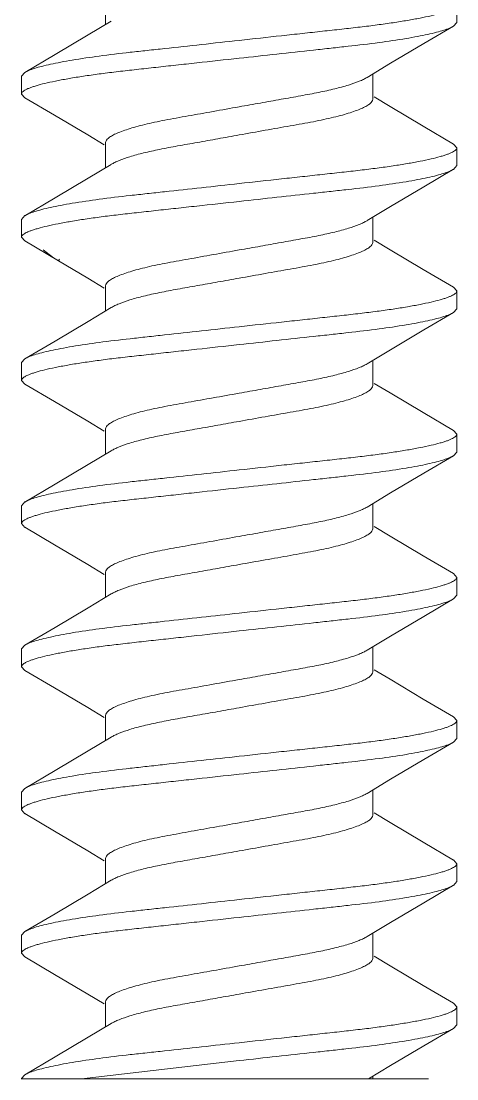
# Model space of a CAD drawing. Header units: inches. Extents: x 8 to 28, y 8.2 to 13.5.
# Drawn here: x 9.0572 to 9.2474, y 11.6636 to 12.1252 of the extents above; entities that cross this region are included whole.
import ezdxf

# ---------------------------------------------------------------- set-up
doc = ezdxf.new("R2010")
doc.units = ezdxf.units.IN
doc.header["$MEASUREMENT"] = 0
doc.layers.get('0').update_dxf_attribs({"true_color": 0xc2ced6})
doc.layers.add('SHADE-BRACKET', color=7, linetype='Continuous', lineweight=30)
doc.layers.add('SHADE-BRACKET_SCREW', color=7, linetype='Continuous', lineweight=5)

# ---------------------------------------------------------------- blocks, each defined once
blk = doc.blocks.new('SCREW2-085603')
at = {"layer": 'SHADE-BRACKET_SCREW'}
for p, q in [((9.09407, 12.13472), (9.09407, 12.12374)), ((9.24736, 12.12467), (9.24736, 12.13247)), ((9.09657, 12.12523), (9.08652, 12.11921)), ((9.24736, 12.12467), (9.24593, 12.12303)), ((9.08652, 12.11921), (9.07201, 12.11061)), ((9.23295, 12.11544), (9.24593, 12.12307)), ((9.21844, 12.10684), (9.23295, 12.11544)), ((9.07201, 12.11061), (9.05878, 12.10283)), ((9.20815, 12.10066), (9.21844, 12.10684)), ((9.05736, 12.10122), (9.05878, 12.10286)), ((9.05736, 12.10122), (9.05736, 12.09342)), ((9.21064, 12.10216), (9.21064, 12.09117)), ((9.05736, 12.09342), (9.05878, 12.09178)), ((9.05878, 12.09182), (9.07176, 12.08419)), ((9.21819, 12.08796), (9.21122, 12.09214)), ((9.23271, 12.07936), (9.21819, 12.08796)), ((9.07176, 12.08419), (9.08627, 12.07559)), ((9.24593, 12.07158), (9.23271, 12.07936)), ((9.08627, 12.07559), (9.09349, 12.07125)), ((9.09407, 12.07222), (9.09407, 12.06124)), ((9.24736, 12.06997), (9.24593, 12.07161)), ((9.24736, 12.06217), (9.24736, 12.06997)), ((9.09657, 12.06273), (9.08652, 12.05671)), ((9.23295, 12.05294), (9.24593, 12.06057)), ((9.24736, 12.06217), (9.24593, 12.06053)), ((9.08652, 12.05671), (9.07201, 12.04811)), ((9.21844, 12.04434), (9.23295, 12.05294)), ((9.07201, 12.04811), (9.05878, 12.04033)), ((9.05736, 12.03872), (9.05878, 12.04036)), ((9.20815, 12.03816), (9.21844, 12.04434)), ((9.05736, 12.03872), (9.05736, 12.03092)), ((9.21064, 12.03966), (9.21064, 12.02867)), ((9.05736, 12.03092), (9.05878, 12.02928)), ((9.05878, 12.02932), (9.07355, 12.02063)), ((9.21819, 12.02546), (9.21122, 12.02964)), ((9.06688, 12.02542), (9.07132, 12.02195)), ((9.23271, 12.01686), (9.21819, 12.02546)), ((9.07355, 12.02063), (9.07391, 12.02136)), ((9.07355, 12.02062), (9.08627, 12.01309)), ((9.08627, 12.01309), (9.09349, 12.00875)), ((9.24593, 12.00908), (9.23271, 12.01686)), ((9.09407, 12.00972), (9.09407, 11.99874)), ((9.24736, 12.00747), (9.24593, 12.00911)), ((9.24736, 11.99967), (9.24736, 12.00747)), ((9.09657, 12.00023), (9.08652, 11.99421)), ((9.24736, 11.99967), (9.24593, 11.99803)), ((9.08652, 11.99421), (9.07201, 11.98561)), ((9.23295, 11.99044), (9.24593, 11.99807)), ((9.21844, 11.98184), (9.23295, 11.99044)), ((9.07201, 11.98561), (9.05878, 11.97783)), ((9.20815, 11.97566), (9.21844, 11.98184)), ((9.05736, 11.97622), (9.05878, 11.97786)), ((9.05736, 11.97622), (9.05736, 11.96842)), ((9.21064, 11.97716), (9.21064, 11.96617)), ((9.05736, 11.96842), (9.05878, 11.96678)), ((9.05878, 11.96682), (9.07176, 11.95919)), ((9.21819, 11.96296), (9.21122, 11.96714)), ((9.23271, 11.95436), (9.21819, 11.96296)), ((9.07176, 11.95919), (9.08627, 11.95059)), ((9.24593, 11.94658), (9.23271, 11.95436)), ((9.08627, 11.95059), (9.09349, 11.94625)), ((9.09407, 11.94722), (9.09407, 11.93624)), ((9.24736, 11.94497), (9.24593, 11.94661)), ((9.24736, 11.93717), (9.24736, 11.94497)), ((9.09657, 11.93773), (9.08652, 11.93171)), ((9.23295, 11.92794), (9.24593, 11.93557)), ((9.24736, 11.93717), (9.24593, 11.93553)), ((9.08652, 11.93171), (9.07201, 11.92311)), ((9.21844, 11.91934), (9.23295, 11.92794)), ((9.07201, 11.92311), (9.05878, 11.91533)), ((9.20815, 11.91316), (9.21844, 11.91934)), ((9.05736, 11.91372), (9.05878, 11.91536)), ((9.05736, 11.91372), (9.05736, 11.90592)), ((9.21064, 11.91466), (9.21064, 11.90367)), ((9.05736, 11.90592), (9.05878, 11.90428)), ((9.05878, 11.90432), (9.07176, 11.89669)), ((9.21819, 11.90046), (9.21122, 11.90464)), ((9.23271, 11.89186), (9.21819, 11.90046)), ((9.07176, 11.89669), (9.08627, 11.88809)), ((9.08627, 11.88809), (9.09349, 11.88375)), ((9.24593, 11.88408), (9.23271, 11.89186)), ((9.09407, 11.88472), (9.09407, 11.87374)), ((9.24736, 11.88247), (9.24593, 11.88411)), ((9.24736, 11.87467), (9.24736, 11.88247)), ((9.09657, 11.87523), (9.08652, 11.86921)), ((9.24736, 11.87467), (9.24593, 11.87303)), ((9.23295, 11.86544), (9.24593, 11.87307)), ((9.08652, 11.86921), (9.07201, 11.86061)), ((9.21844, 11.85684), (9.23295, 11.86544)), ((9.07201, 11.86061), (9.05878, 11.85283)), ((9.20815, 11.85066), (9.21844, 11.85684)), ((9.05736, 11.85122), (9.05878, 11.85286)), ((9.05736, 11.85122), (9.05736, 11.84342)), ((9.21064, 11.85216), (9.21064, 11.84117)), ((9.05736, 11.84342), (9.05878, 11.84178)), ((9.05878, 11.84182), (9.07176, 11.83419)), ((9.21819, 11.83796), (9.21122, 11.84214)), ((9.23271, 11.82936), (9.21819, 11.83796)), ((9.07176, 11.83419), (9.08627, 11.82559)), ((9.24593, 11.82158), (9.23271, 11.82936)), ((9.08627, 11.82559), (9.09349, 11.82125)), ((9.09407, 11.82222), (9.09407, 11.81124)), ((9.24736, 11.81997), (9.24593, 11.82161)), ((9.24736, 11.81217), (9.24736, 11.81997)), ((9.09657, 11.81273), (9.08652, 11.80671)), ((9.23295, 11.80294), (9.24593, 11.81057)), ((9.24736, 11.81217), (9.24593, 11.81053)), ((9.08652, 11.80671), (9.07201, 11.79811)), ((9.21844, 11.79434), (9.23295, 11.80294)), ((9.07201, 11.79811), (9.05878, 11.79033)), ((9.20815, 11.78816), (9.21844, 11.79434)), ((9.05736, 11.78872), (9.05878, 11.79036)), ((9.05736, 11.78872), (9.05736, 11.78092)), ((9.21064, 11.78966), (9.21064, 11.77867)), ((9.05736, 11.78092), (9.05878, 11.77928)), ((9.05878, 11.77932), (9.07176, 11.77169)), ((9.21819, 11.77546), (9.21122, 11.77964)), ((9.23271, 11.76686), (9.21819, 11.77546)), ((9.07176, 11.77169), (9.08627, 11.76309)), ((9.24593, 11.75908), (9.23271, 11.76686)), ((9.08627, 11.76309), (9.09349, 11.75875)), ((9.09407, 11.75972), (9.09407, 11.74874)), ((9.24736, 11.75747), (9.24593, 11.75911)), ((9.24736, 11.74967), (9.24736, 11.75747)), ((9.09657, 11.75023), (9.08652, 11.74421)), ((9.24736, 11.74967), (9.24593, 11.74803)), ((9.23295, 11.74044), (9.24593, 11.74807)), ((9.08652, 11.74421), (9.07201, 11.73561)), ((9.21844, 11.73184), (9.23295, 11.74044)), ((9.07201, 11.73561), (9.05878, 11.72783)), ((9.20815, 11.72566), (9.21844, 11.73184)), ((9.05736, 11.72622), (9.05878, 11.72786)), ((9.05736, 11.72622), (9.05736, 11.71842)), ((9.21064, 11.72716), (9.21064, 11.71617)), ((9.05736, 11.71842), (9.05878, 11.71678)), ((9.21819, 11.71296), (9.21122, 11.71714)), ((9.05878, 11.71682), (9.07176, 11.70919)), ((9.23271, 11.70436), (9.21819, 11.71296)), ((9.07176, 11.70919), (9.08627, 11.70059)), ((9.24593, 11.69658), (9.23271, 11.70436)), ((9.08627, 11.70059), (9.09349, 11.69625)), ((9.09407, 11.69722), (9.09407, 11.68624)), ((9.24736, 11.69497), (9.24593, 11.69661)), ((9.24736, 11.68717), (9.24736, 11.69497)), ((9.09657, 11.68773), (9.08652, 11.68171)), ((9.23295, 11.67794), (9.24593, 11.68557)), ((9.24736, 11.68717), (9.24593, 11.68553)), ((9.08652, 11.68171), (9.07201, 11.67311)), ((9.21844, 11.66934), (9.23295, 11.67794)), ((9.07201, 11.67311), (9.05878, 11.66533)), ((9.15236, 11.67155), (9.08361, 11.66359)), ((9.20883, 11.66357), (9.21844, 11.66934)), ((9.23494, 11.66357), (9.05722, 11.66357)), ((9.05736, 11.66372), (9.05878, 11.66536)), ((9.21064, 11.66466), (9.21064, 11.66357))]:
    blk.add_line(p, q, dxfattribs=at)
for points, knots in [([(9.15236, 12.11685), (9.15853, 12.11753), (9.16772, 12.11854), (9.17984, 12.11986), (9.18859, 12.12081), (9.19699, 12.12173), (9.20497, 12.12263), (9.21244, 12.12355), (9.21933, 12.12451), (9.22557, 12.12551), (9.23111, 12.12651), (9.23589, 12.12752), (9.23937, 12.12839), (9.24174, 12.1291), (9.2432, 12.12959), (9.24445, 12.13008), (9.24548, 12.13057), (9.24628, 12.13104), (9.24687, 12.13151), (9.24725, 12.13197), (9.24736, 12.13232), (9.24736, 12.13247)], [0, 0, 0, 0, 0.191926, 0.285647, 0.376594, 0.463938, 0.546872, 0.624622, 0.69646, 0.761742, 0.819858, 0.870312, 0.912669, 0.930712, 0.946635, 0.960426, 0.972091, 0.981675, 0.989299, 0.995219, 1, 1, 1, 1]), ([(9.24593, 12.12304), (9.24536, 12.1227), (9.24395, 12.12205), (9.24146, 12.12119), (9.23829, 12.1203), (9.23447, 12.11941), (9.23003, 12.11851), (9.22297, 12.11726), (9.21287, 12.11576), (9.20197, 12.11449), (9.19243, 12.11344), (9.18208, 12.1123), (9.16869, 12.11084), (9.15786, 12.10965), (9.15236, 12.10905)], [0, 0, 0, 0, 0.020948, 0.048787, 0.083488, 0.124911, 0.172786, 0.226791, 0.351632, 0.495834, 0.573894, 0.655173, 0.824996, 1, 1, 1, 1]), ([(9.05878, 12.10286), (9.05935, 12.1032), (9.06076, 12.10384), (9.06325, 12.10471), (9.06642, 12.10559), (9.07024, 12.10649), (9.07468, 12.10738), (9.08174, 12.10864), (9.09184, 12.11013), (9.10274, 12.11141), (9.11228, 12.11245), (9.12263, 12.11359), (9.13602, 12.11505), (9.14686, 12.11624), (9.15236, 12.11685)], [0, 0, 0, 0, 0.020948, 0.048787, 0.083489, 0.124912, 0.172787, 0.226792, 0.351633, 0.495836, 0.573896, 0.655174, 0.824996, 1, 1, 1, 1]), ([(9.15236, 12.10905), (9.14618, 12.10837), (9.13699, 12.10736), (9.12487, 12.10604), (9.11612, 12.10508), (9.10772, 12.10415), (9.09974, 12.10326), (9.09227, 12.10235), (9.08538, 12.10138), (9.07914, 12.10039), (9.0736, 12.09938), (9.06882, 12.09838), (9.06534, 12.09751), (9.06297, 12.0968), (9.06151, 12.0963), (9.06026, 12.09581), (9.05923, 12.09533), (9.05843, 12.09486), (9.05784, 12.09439), (9.05746, 12.09392), (9.05736, 12.09358), (9.05736, 12.09342)], [0, 0, 0, 0, 0.191926, 0.285649, 0.376598, 0.463942, 0.546875, 0.624623, 0.696462, 0.761746, 0.819863, 0.870316, 0.912672, 0.930715, 0.946638, 0.960429, 0.972093, 0.981677, 0.9893, 0.99522, 1, 1, 1, 1]), ([(9.15236, 12.08785), (9.15544, 12.0884), (9.16154, 12.08949), (9.17049, 12.09109), (9.179, 12.09261), (9.18684, 12.09403), (9.1938, 12.09557), (9.19969, 12.09717), (9.20386, 12.09859), (9.20654, 12.09976), (9.20765, 12.10035), (9.20815, 12.10064)], [0, 0, 0, 0, 0.163751, 0.323578, 0.475301, 0.615268, 0.740207, 0.847348, 0.934421, 0.969943, 1, 1, 1, 1]), ([(9.21064, 12.09117), (9.21064, 12.09045), (9.20987, 12.08956), (9.20886, 12.08879), (9.20777, 12.08809), (9.20607, 12.08723), (9.20362, 12.08622), (9.20068, 12.08522), (9.19729, 12.08421), (9.19346, 12.08322), (9.18923, 12.08225), (9.18464, 12.08133), (9.17974, 12.08043), (9.17273, 12.07918), (9.16357, 12.07756), (9.15614, 12.07623), (9.15236, 12.07555)], [0, 0, 0, 0, 0.035498, 0.048473, 0.063325, 0.098788, 0.141982, 0.192728, 0.250682, 0.315413, 0.386372, 0.462975, 0.54456, 0.630399, 0.811708, 1, 1, 1, 1]), ([(9.09407, 12.07222), (9.09407, 12.07295), (9.09484, 12.07383), (9.09585, 12.0746), (9.09694, 12.07531), (9.09864, 12.07617), (9.10109, 12.07717), (9.10403, 12.07818), (9.10743, 12.07918), (9.11125, 12.08018), (9.11548, 12.08114), (9.12007, 12.08206), (9.12497, 12.08296), (9.13198, 12.08421), (9.14114, 12.08584), (9.14857, 12.08717), (9.15236, 12.08785)], [0, 0, 0, 0, 0.0355, 0.048476, 0.063327, 0.09879, 0.141984, 0.19273, 0.250683, 0.315414, 0.386374, 0.462977, 0.544561, 0.6304, 0.811708, 1, 1, 1, 1]), ([(9.09656, 12.06274), (9.09706, 12.06304), (9.09817, 12.06362), (9.10085, 12.0648), (9.10501, 12.06623), (9.11091, 12.06782), (9.11787, 12.06935), (9.12571, 12.07081), (9.13422, 12.07231), (9.14318, 12.0739), (9.14927, 12.07499), (9.15236, 12.07555)], [0, 0, 0, 0, 0.030085, 0.065638, 0.152728, 0.259843, 0.384768, 0.524736, 0.676447, 0.836264, 1, 1, 1, 1]), ([(9.15236, 12.05435), (9.15853, 12.05503), (9.16772, 12.05604), (9.17984, 12.05736), (9.18859, 12.05831), (9.19699, 12.05923), (9.20497, 12.06013), (9.21244, 12.06105), (9.21933, 12.06201), (9.22557, 12.06301), (9.23111, 12.06401), (9.23589, 12.06502), (9.23937, 12.06589), (9.24174, 12.0666), (9.2432, 12.06709), (9.24445, 12.06758), (9.24548, 12.06807), (9.24628, 12.06854), (9.24687, 12.06901), (9.24725, 12.06947), (9.24736, 12.06982), (9.24736, 12.06997)], [0, 0, 0, 0, 0.191926, 0.285647, 0.376594, 0.463938, 0.546872, 0.624622, 0.69646, 0.761742, 0.819858, 0.870312, 0.912669, 0.930712, 0.946635, 0.960426, 0.972091, 0.981675, 0.989299, 0.995219, 1, 1, 1, 1]), ([(9.24593, 12.06054), (9.24536, 12.0602), (9.24395, 12.05955), (9.24146, 12.05869), (9.23829, 12.0578), (9.23447, 12.05691), (9.23003, 12.05601), (9.22297, 12.05476), (9.21287, 12.05326), (9.20197, 12.05199), (9.19243, 12.05094), (9.18208, 12.0498), (9.16869, 12.04834), (9.15786, 12.04715), (9.15236, 12.04655)], [0, 0, 0, 0, 0.020948, 0.048787, 0.083488, 0.124911, 0.172786, 0.226791, 0.351632, 0.495834, 0.573894, 0.655173, 0.824996, 1, 1, 1, 1]), ([(9.05878, 12.04036), (9.05935, 12.0407), (9.06076, 12.04134), (9.06325, 12.04221), (9.06642, 12.04309), (9.07024, 12.04399), (9.07468, 12.04488), (9.08174, 12.04614), (9.09184, 12.04763), (9.10274, 12.04891), (9.11228, 12.04995), (9.12263, 12.05109), (9.13602, 12.05255), (9.14686, 12.05374), (9.15236, 12.05435)], [0, 0, 0, 0, 0.020948, 0.048787, 0.083489, 0.124912, 0.172787, 0.226792, 0.351633, 0.495836, 0.573896, 0.655174, 0.824996, 1, 1, 1, 1]), ([(9.15236, 12.04655), (9.14618, 12.04587), (9.13699, 12.04486), (9.12487, 12.04354), (9.11612, 12.04258), (9.10772, 12.04165), (9.09974, 12.04076), (9.09227, 12.03985), (9.08538, 12.03888), (9.07914, 12.03789), (9.0736, 12.03688), (9.06882, 12.03588), (9.06534, 12.03501), (9.06297, 12.0343), (9.06151, 12.0338), (9.06026, 12.03331), (9.05923, 12.03283), (9.05843, 12.03236), (9.05784, 12.03189), (9.05746, 12.03142), (9.05736, 12.03108), (9.05736, 12.03092)], [0, 0, 0, 0, 0.191926, 0.285649, 0.376598, 0.463942, 0.546875, 0.624623, 0.696462, 0.761746, 0.819863, 0.870316, 0.912672, 0.930715, 0.946638, 0.960429, 0.972093, 0.981677, 0.9893, 0.99522, 1, 1, 1, 1]), ([(9.15236, 12.02535), (9.15544, 12.0259), (9.16154, 12.02699), (9.17049, 12.02859), (9.179, 12.03011), (9.18684, 12.03153), (9.1938, 12.03307), (9.19969, 12.03467), (9.20386, 12.03609), (9.20654, 12.03726), (9.20765, 12.03785), (9.20815, 12.03814)], [0, 0, 0, 0, 0.163751, 0.323578, 0.475301, 0.615268, 0.740207, 0.847348, 0.934421, 0.969943, 1, 1, 1, 1]), ([(9.21064, 12.02867), (9.21064, 12.02795), (9.20987, 12.02706), (9.20886, 12.02629), (9.20777, 12.02559), (9.20607, 12.02473), (9.20362, 12.02372), (9.20068, 12.02272), (9.19729, 12.02171), (9.19346, 12.02072), (9.18923, 12.01975), (9.18464, 12.01883), (9.17974, 12.01793), (9.17273, 12.01668), (9.16357, 12.01506), (9.15614, 12.01373), (9.15236, 12.01305)], [0, 0, 0, 0, 0.035498, 0.048473, 0.063325, 0.098788, 0.141982, 0.192728, 0.250682, 0.315413, 0.386372, 0.462975, 0.54456, 0.630399, 0.811708, 1, 1, 1, 1]), ([(9.09407, 12.00972), (9.09407, 12.01045), (9.09484, 12.01133), (9.09585, 12.0121), (9.09694, 12.01281), (9.09864, 12.01367), (9.10109, 12.01467), (9.10403, 12.01568), (9.10743, 12.01668), (9.11125, 12.01768), (9.11548, 12.01864), (9.12007, 12.01956), (9.12497, 12.02046), (9.13198, 12.02171), (9.14114, 12.02334), (9.14857, 12.02467), (9.15236, 12.02535)], [0, 0, 0, 0, 0.0355, 0.048476, 0.063327, 0.09879, 0.141984, 0.19273, 0.250683, 0.315414, 0.386374, 0.462977, 0.544561, 0.6304, 0.811708, 1, 1, 1, 1]), ([(9.09656, 12.00024), (9.09706, 12.00054), (9.09817, 12.00112), (9.10085, 12.0023), (9.10501, 12.00373), (9.11091, 12.00532), (9.11787, 12.00685), (9.12571, 12.00831), (9.13422, 12.00981), (9.14318, 12.0114), (9.14927, 12.01249), (9.15236, 12.01305)], [0, 0, 0, 0, 0.030085, 0.065638, 0.152728, 0.259843, 0.384768, 0.524736, 0.676447, 0.836264, 1, 1, 1, 1]), ([(9.15236, 11.99185), (9.15853, 11.99253), (9.16772, 11.99354), (9.17984, 11.99486), (9.18859, 11.99581), (9.19699, 11.99673), (9.20497, 11.99763), (9.21244, 11.99855), (9.21933, 11.99951), (9.22557, 12.00051), (9.23111, 12.00151), (9.23589, 12.00252), (9.23937, 12.00339), (9.24174, 12.0041), (9.2432, 12.00459), (9.24445, 12.00508), (9.24548, 12.00557), (9.24628, 12.00604), (9.24687, 12.00651), (9.24725, 12.00697), (9.24736, 12.00732), (9.24736, 12.00747)], [0, 0, 0, 0, 0.191926, 0.285647, 0.376594, 0.463938, 0.546872, 0.624622, 0.69646, 0.761742, 0.819858, 0.870312, 0.912669, 0.930712, 0.946635, 0.960426, 0.972091, 0.981675, 0.989299, 0.995219, 1, 1, 1, 1]), ([(9.24593, 11.99804), (9.24536, 11.9977), (9.24395, 11.99705), (9.24146, 11.99619), (9.23829, 11.9953), (9.23447, 11.99441), (9.23003, 11.99351), (9.22297, 11.99226), (9.21287, 11.99076), (9.20197, 11.98949), (9.19243, 11.98844), (9.18208, 11.9873), (9.16869, 11.98584), (9.15786, 11.98465), (9.15236, 11.98405)], [0, 0, 0, 0, 0.020948, 0.048787, 0.083488, 0.124911, 0.172786, 0.226791, 0.351632, 0.495834, 0.573894, 0.655173, 0.824996, 1, 1, 1, 1]), ([(9.05878, 11.97786), (9.05935, 11.9782), (9.06076, 11.97884), (9.06325, 11.97971), (9.06642, 11.98059), (9.07024, 11.98149), (9.07468, 11.98238), (9.08174, 11.98364), (9.09184, 11.98513), (9.10274, 11.98641), (9.11228, 11.98745), (9.12263, 11.98859), (9.13602, 11.99005), (9.14686, 11.99124), (9.15236, 11.99185)], [0, 0, 0, 0, 0.020948, 0.048787, 0.083489, 0.124912, 0.172787, 0.226792, 0.351633, 0.495836, 0.573896, 0.655174, 0.824996, 1, 1, 1, 1]), ([(9.15236, 11.98405), (9.14618, 11.98337), (9.13699, 11.98236), (9.12487, 11.98104), (9.11612, 11.98008), (9.10772, 11.97915), (9.09974, 11.97826), (9.09227, 11.97735), (9.08538, 11.97638), (9.07914, 11.97539), (9.0736, 11.97438), (9.06882, 11.97338), (9.06534, 11.97251), (9.06297, 11.9718), (9.06151, 11.9713), (9.06026, 11.97081), (9.05923, 11.97033), (9.05843, 11.96986), (9.05784, 11.96939), (9.05746, 11.96892), (9.05736, 11.96858), (9.05736, 11.96842)], [0, 0, 0, 0, 0.191926, 0.285649, 0.376598, 0.463942, 0.546875, 0.624623, 0.696462, 0.761746, 0.819863, 0.870316, 0.912672, 0.930715, 0.946638, 0.960429, 0.972093, 0.981677, 0.9893, 0.99522, 1, 1, 1, 1]), ([(9.15236, 11.96285), (9.15544, 11.9634), (9.16154, 11.96449), (9.17049, 11.96609), (9.179, 11.96761), (9.18684, 11.96903), (9.1938, 11.97057), (9.19969, 11.97217), (9.20386, 11.97359), (9.20654, 11.97476), (9.20765, 11.97535), (9.20815, 11.97564)], [0, 0, 0, 0, 0.163751, 0.323578, 0.475301, 0.615268, 0.740207, 0.847348, 0.934421, 0.969943, 1, 1, 1, 1]), ([(9.09407, 11.94722), (9.09407, 11.94795), (9.09484, 11.94883), (9.09585, 11.9496), (9.09694, 11.95031), (9.09864, 11.95117), (9.10109, 11.95217), (9.10403, 11.95318), (9.10743, 11.95418), (9.11125, 11.95518), (9.11548, 11.95614), (9.12007, 11.95706), (9.12497, 11.95796), (9.13198, 11.95921), (9.14114, 11.96084), (9.14857, 11.96217), (9.15236, 11.96285)], [0, 0, 0, 0, 0.0355, 0.048476, 0.063327, 0.09879, 0.141984, 0.19273, 0.250683, 0.315414, 0.386374, 0.462977, 0.544561, 0.6304, 0.811708, 1, 1, 1, 1]), ([(9.21064, 11.96617), (9.21064, 11.96545), (9.20987, 11.96456), (9.20886, 11.96379), (9.20777, 11.96309), (9.20607, 11.96223), (9.20362, 11.96122), (9.20068, 11.96022), (9.19729, 11.95921), (9.19346, 11.95822), (9.18923, 11.95725), (9.18464, 11.95633), (9.17974, 11.95543), (9.17273, 11.95418), (9.16357, 11.95256), (9.15614, 11.95123), (9.15236, 11.95055)], [0, 0, 0, 0, 0.035498, 0.048473, 0.063325, 0.098788, 0.141982, 0.192728, 0.250682, 0.315413, 0.386372, 0.462975, 0.54456, 0.630399, 0.811708, 1, 1, 1, 1]), ([(9.09656, 11.93774), (9.09706, 11.93804), (9.09817, 11.93862), (9.10085, 11.9398), (9.10501, 11.94123), (9.11091, 11.94282), (9.11787, 11.94435), (9.12571, 11.94581), (9.13422, 11.94731), (9.14318, 11.9489), (9.14927, 11.94999), (9.15236, 11.95055)], [0, 0, 0, 0, 0.030085, 0.065638, 0.152728, 0.259843, 0.384768, 0.524736, 0.676447, 0.836264, 1, 1, 1, 1]), ([(9.15236, 11.92935), (9.15853, 11.93003), (9.16772, 11.93104), (9.17984, 11.93236), (9.18859, 11.93331), (9.19699, 11.93423), (9.20497, 11.93513), (9.21244, 11.93605), (9.21933, 11.93701), (9.22557, 11.93801), (9.23111, 11.93901), (9.23589, 11.94002), (9.23937, 11.94089), (9.24174, 11.9416), (9.2432, 11.94209), (9.24445, 11.94258), (9.24548, 11.94307), (9.24628, 11.94354), (9.24687, 11.94401), (9.24725, 11.94447), (9.24736, 11.94482), (9.24736, 11.94497)], [0, 0, 0, 0, 0.191926, 0.285647, 0.376594, 0.463938, 0.546872, 0.624622, 0.69646, 0.761742, 0.819858, 0.870312, 0.912669, 0.930712, 0.946635, 0.960426, 0.972091, 0.981675, 0.989299, 0.995219, 1, 1, 1, 1]), ([(9.24593, 11.93554), (9.24536, 11.9352), (9.24395, 11.93455), (9.24146, 11.93369), (9.23829, 11.9328), (9.23447, 11.93191), (9.23003, 11.93101), (9.22297, 11.92976), (9.21287, 11.92826), (9.20197, 11.92699), (9.19243, 11.92594), (9.18208, 11.9248), (9.16869, 11.92334), (9.15786, 11.92215), (9.15236, 11.92155)], [0, 0, 0, 0, 0.020948, 0.048787, 0.083488, 0.124911, 0.172786, 0.226791, 0.351632, 0.495834, 0.573894, 0.655173, 0.824996, 1, 1, 1, 1]), ([(9.05878, 11.91536), (9.05935, 11.9157), (9.06076, 11.91634), (9.06325, 11.91721), (9.06642, 11.91809), (9.07024, 11.91899), (9.07468, 11.91988), (9.08174, 11.92114), (9.09184, 11.92263), (9.10274, 11.92391), (9.11228, 11.92495), (9.12263, 11.92609), (9.13602, 11.92755), (9.14686, 11.92874), (9.15236, 11.92935)], [0, 0, 0, 0, 0.020948, 0.048787, 0.083489, 0.124912, 0.172787, 0.226792, 0.351633, 0.495836, 0.573896, 0.655174, 0.824996, 1, 1, 1, 1]), ([(9.15236, 11.92155), (9.14618, 11.92087), (9.13699, 11.91986), (9.12487, 11.91854), (9.11612, 11.91758), (9.10772, 11.91665), (9.09974, 11.91576), (9.09227, 11.91485), (9.08538, 11.91388), (9.07914, 11.91289), (9.0736, 11.91188), (9.06882, 11.91088), (9.06534, 11.91001), (9.06297, 11.9093), (9.06151, 11.9088), (9.06026, 11.90831), (9.05923, 11.90783), (9.05843, 11.90736), (9.05784, 11.90689), (9.05746, 11.90642), (9.05736, 11.90608), (9.05736, 11.90592)], [0, 0, 0, 0, 0.191926, 0.285649, 0.376598, 0.463942, 0.546875, 0.624623, 0.696462, 0.761746, 0.819863, 0.870316, 0.912672, 0.930715, 0.946638, 0.960429, 0.972093, 0.981677, 0.9893, 0.99522, 1, 1, 1, 1]), ([(9.15236, 11.90035), (9.15544, 11.9009), (9.16154, 11.90199), (9.17049, 11.90359), (9.179, 11.90511), (9.18684, 11.90653), (9.1938, 11.90807), (9.19969, 11.90967), (9.20386, 11.91109), (9.20654, 11.91226), (9.20765, 11.91285), (9.20815, 11.91314)], [0, 0, 0, 0, 0.163751, 0.323578, 0.475301, 0.615268, 0.740207, 0.847348, 0.934421, 0.969943, 1, 1, 1, 1]), ([(9.21064, 11.90367), (9.21064, 11.90295), (9.20987, 11.90206), (9.20886, 11.90129), (9.20777, 11.90059), (9.20607, 11.89973), (9.20362, 11.89872), (9.20068, 11.89772), (9.19729, 11.89671), (9.19346, 11.89572), (9.18923, 11.89475), (9.18464, 11.89383), (9.17974, 11.89293), (9.17273, 11.89168), (9.16357, 11.89006), (9.15614, 11.88873), (9.15236, 11.88805)], [0, 0, 0, 0, 0.035498, 0.048473, 0.063325, 0.098788, 0.141982, 0.192728, 0.250682, 0.315413, 0.386372, 0.462975, 0.54456, 0.630399, 0.811708, 1, 1, 1, 1]), ([(9.09407, 11.88472), (9.09407, 11.88545), (9.09484, 11.88633), (9.09585, 11.8871), (9.09694, 11.88781), (9.09864, 11.88867), (9.10109, 11.88967), (9.10403, 11.89068), (9.10743, 11.89168), (9.11125, 11.89268), (9.11548, 11.89364), (9.12007, 11.89456), (9.12497, 11.89546), (9.13198, 11.89671), (9.14114, 11.89834), (9.14857, 11.89967), (9.15236, 11.90035)], [0, 0, 0, 0, 0.0355, 0.048476, 0.063327, 0.09879, 0.141984, 0.19273, 0.250683, 0.315414, 0.386374, 0.462977, 0.544561, 0.6304, 0.811708, 1, 1, 1, 1]), ([(9.09656, 11.87524), (9.09706, 11.87554), (9.09817, 11.87612), (9.10085, 11.8773), (9.10501, 11.87873), (9.11091, 11.88032), (9.11787, 11.88185), (9.12571, 11.88331), (9.13422, 11.88481), (9.14318, 11.8864), (9.14927, 11.88749), (9.15236, 11.88805)], [0, 0, 0, 0, 0.030085, 0.065638, 0.152728, 0.259843, 0.384768, 0.524736, 0.676447, 0.836264, 1, 1, 1, 1]), ([(9.15236, 11.86685), (9.15853, 11.86753), (9.16772, 11.86854), (9.17984, 11.86986), (9.18859, 11.87081), (9.19699, 11.87173), (9.20497, 11.87263), (9.21244, 11.87355), (9.21933, 11.87451), (9.22557, 11.87551), (9.23111, 11.87651), (9.23589, 11.87752), (9.23937, 11.87839), (9.24174, 11.8791), (9.2432, 11.87959), (9.24445, 11.88008), (9.24548, 11.88057), (9.24628, 11.88104), (9.24687, 11.88151), (9.24725, 11.88197), (9.24736, 11.88232), (9.24736, 11.88247)], [0, 0, 0, 0, 0.191926, 0.285647, 0.376594, 0.463938, 0.546872, 0.624622, 0.69646, 0.761742, 0.819858, 0.870312, 0.912669, 0.930712, 0.946635, 0.960426, 0.972091, 0.981675, 0.989299, 0.995219, 1, 1, 1, 1]), ([(9.24593, 11.87304), (9.24536, 11.8727), (9.24395, 11.87205), (9.24146, 11.87119), (9.23829, 11.8703), (9.23447, 11.86941), (9.23003, 11.86851), (9.22297, 11.86726), (9.21287, 11.86576), (9.20197, 11.86449), (9.19243, 11.86344), (9.18208, 11.8623), (9.16869, 11.86084), (9.15786, 11.85965), (9.15236, 11.85905)], [0, 0, 0, 0, 0.020948, 0.048787, 0.083488, 0.124911, 0.172786, 0.226791, 0.351632, 0.495834, 0.573894, 0.655173, 0.824996, 1, 1, 1, 1]), ([(9.05878, 11.85286), (9.05935, 11.8532), (9.06076, 11.85384), (9.06325, 11.85471), (9.06642, 11.85559), (9.07024, 11.85649), (9.07468, 11.85738), (9.08174, 11.85864), (9.09184, 11.86013), (9.10274, 11.86141), (9.11228, 11.86245), (9.12263, 11.86359), (9.13602, 11.86505), (9.14686, 11.86624), (9.15236, 11.86685)], [0, 0, 0, 0, 0.020948, 0.048787, 0.083489, 0.124912, 0.172787, 0.226792, 0.351633, 0.495836, 0.573896, 0.655174, 0.824996, 1, 1, 1, 1]), ([(9.15236, 11.85905), (9.14618, 11.85837), (9.13699, 11.85736), (9.12487, 11.85604), (9.11612, 11.85508), (9.10772, 11.85415), (9.09974, 11.85326), (9.09227, 11.85235), (9.08538, 11.85138), (9.07914, 11.85039), (9.0736, 11.84938), (9.06882, 11.84838), (9.06534, 11.84751), (9.06297, 11.8468), (9.06151, 11.8463), (9.06026, 11.84581), (9.05923, 11.84533), (9.05843, 11.84486), (9.05784, 11.84439), (9.05746, 11.84392), (9.05736, 11.84358), (9.05736, 11.84342)], [0, 0, 0, 0, 0.191926, 0.285649, 0.376598, 0.463942, 0.546875, 0.624623, 0.696462, 0.761746, 0.819863, 0.870316, 0.912672, 0.930715, 0.946638, 0.960429, 0.972093, 0.981677, 0.9893, 0.99522, 1, 1, 1, 1]), ([(9.15236, 11.83785), (9.15544, 11.8384), (9.16154, 11.83949), (9.17049, 11.84109), (9.179, 11.84261), (9.18684, 11.84403), (9.1938, 11.84557), (9.19969, 11.84717), (9.20386, 11.84859), (9.20654, 11.84976), (9.20765, 11.85035), (9.20815, 11.85064)], [0, 0, 0, 0, 0.163751, 0.323578, 0.475301, 0.615268, 0.740207, 0.847348, 0.934421, 0.969943, 1, 1, 1, 1]), ([(9.09407, 11.82222), (9.09407, 11.82295), (9.09484, 11.82383), (9.09585, 11.8246), (9.09694, 11.82531), (9.09864, 11.82617), (9.10109, 11.82717), (9.10403, 11.82818), (9.10743, 11.82918), (9.11125, 11.83018), (9.11548, 11.83114), (9.12007, 11.83206), (9.12497, 11.83296), (9.13198, 11.83421), (9.14114, 11.83584), (9.14857, 11.83717), (9.15236, 11.83785)], [0, 0, 0, 0, 0.0355, 0.048476, 0.063327, 0.09879, 0.141984, 0.19273, 0.250683, 0.315414, 0.386374, 0.462977, 0.544561, 0.6304, 0.811708, 1, 1, 1, 1]), ([(9.21064, 11.84117), (9.21064, 11.84045), (9.20987, 11.83956), (9.20886, 11.83879), (9.20777, 11.83809), (9.20607, 11.83723), (9.20362, 11.83622), (9.20068, 11.83522), (9.19729, 11.83421), (9.19346, 11.83322), (9.18923, 11.83225), (9.18464, 11.83133), (9.17974, 11.83043), (9.17273, 11.82918), (9.16357, 11.82756), (9.15614, 11.82623), (9.15236, 11.82555)], [0, 0, 0, 0, 0.035498, 0.048473, 0.063325, 0.098788, 0.141982, 0.192728, 0.250682, 0.315413, 0.386372, 0.462975, 0.54456, 0.630399, 0.811708, 1, 1, 1, 1]), ([(9.09656, 11.81274), (9.09706, 11.81304), (9.09817, 11.81362), (9.10085, 11.8148), (9.10501, 11.81623), (9.11091, 11.81782), (9.11787, 11.81935), (9.12571, 11.82081), (9.13422, 11.82231), (9.14318, 11.8239), (9.14927, 11.82499), (9.15236, 11.82555)], [0, 0, 0, 0, 0.030085, 0.065638, 0.152728, 0.259843, 0.384768, 0.524736, 0.676447, 0.836264, 1, 1, 1, 1]), ([(9.15236, 11.80435), (9.15853, 11.80503), (9.16772, 11.80604), (9.17984, 11.80736), (9.18859, 11.80831), (9.19699, 11.80923), (9.20497, 11.81013), (9.21244, 11.81105), (9.21933, 11.81201), (9.22557, 11.81301), (9.23111, 11.81401), (9.23589, 11.81502), (9.23937, 11.81589), (9.24174, 11.8166), (9.2432, 11.81709), (9.24445, 11.81758), (9.24548, 11.81807), (9.24628, 11.81854), (9.24687, 11.81901), (9.24725, 11.81947), (9.24736, 11.81982), (9.24736, 11.81997)], [0, 0, 0, 0, 0.191926, 0.285647, 0.376594, 0.463938, 0.546872, 0.624622, 0.69646, 0.761742, 0.819858, 0.870312, 0.912669, 0.930712, 0.946635, 0.960426, 0.972091, 0.981675, 0.989299, 0.995219, 1, 1, 1, 1]), ([(9.24593, 11.81054), (9.24536, 11.8102), (9.24395, 11.80955), (9.24146, 11.80869), (9.23829, 11.8078), (9.23447, 11.80691), (9.23003, 11.80601), (9.22297, 11.80476), (9.21287, 11.80326), (9.20197, 11.80199), (9.19243, 11.80094), (9.18208, 11.7998), (9.16869, 11.79834), (9.15786, 11.79715), (9.15236, 11.79655)], [0, 0, 0, 0, 0.020948, 0.048787, 0.083488, 0.124911, 0.172786, 0.226791, 0.351632, 0.495834, 0.573894, 0.655173, 0.824996, 1, 1, 1, 1]), ([(9.05878, 11.79036), (9.05935, 11.7907), (9.06076, 11.79134), (9.06325, 11.79221), (9.06642, 11.79309), (9.07024, 11.79399), (9.07468, 11.79488), (9.08174, 11.79614), (9.09184, 11.79763), (9.10274, 11.79891), (9.11228, 11.79995), (9.12263, 11.80109), (9.13602, 11.80255), (9.14686, 11.80374), (9.15236, 11.80435)], [0, 0, 0, 0, 0.020948, 0.048787, 0.083489, 0.124912, 0.172787, 0.226792, 0.351633, 0.495836, 0.573896, 0.655174, 0.824996, 1, 1, 1, 1]), ([(9.15236, 11.79655), (9.14618, 11.79587), (9.13699, 11.79486), (9.12487, 11.79354), (9.11612, 11.79258), (9.10772, 11.79165), (9.09974, 11.79076), (9.09227, 11.78985), (9.08538, 11.78888), (9.07914, 11.78789), (9.0736, 11.78688), (9.06882, 11.78588), (9.06534, 11.78501), (9.06297, 11.7843), (9.06151, 11.7838), (9.06026, 11.78331), (9.05923, 11.78283), (9.05843, 11.78236), (9.05784, 11.78189), (9.05746, 11.78142), (9.05736, 11.78108), (9.05736, 11.78092)], [0, 0, 0, 0, 0.191926, 0.285649, 0.376598, 0.463942, 0.546875, 0.624623, 0.696462, 0.761746, 0.819863, 0.870316, 0.912672, 0.930715, 0.946638, 0.960429, 0.972093, 0.981677, 0.9893, 0.99522, 1, 1, 1, 1]), ([(9.15236, 11.77535), (9.15544, 11.7759), (9.16154, 11.77699), (9.17049, 11.77859), (9.179, 11.78011), (9.18684, 11.78153), (9.1938, 11.78307), (9.19969, 11.78467), (9.20386, 11.78609), (9.20654, 11.78726), (9.20765, 11.78785), (9.20815, 11.78814)], [0, 0, 0, 0, 0.163751, 0.323578, 0.475301, 0.615268, 0.740207, 0.847348, 0.934421, 0.969943, 1, 1, 1, 1]), ([(9.21064, 11.77867), (9.21064, 11.77795), (9.20987, 11.77706), (9.20886, 11.77629), (9.20777, 11.77559), (9.20607, 11.77473), (9.20362, 11.77372), (9.20068, 11.77272), (9.19729, 11.77171), (9.19346, 11.77072), (9.18923, 11.76975), (9.18464, 11.76883), (9.17974, 11.76793), (9.17273, 11.76668), (9.16357, 11.76506), (9.15614, 11.76373), (9.15236, 11.76305)], [0, 0, 0, 0, 0.035498, 0.048473, 0.063325, 0.098788, 0.141982, 0.192728, 0.250682, 0.315413, 0.386372, 0.462975, 0.54456, 0.630399, 0.811708, 1, 1, 1, 1]), ([(9.09407, 11.75972), (9.09407, 11.76045), (9.09484, 11.76133), (9.09585, 11.7621), (9.09694, 11.76281), (9.09864, 11.76367), (9.10109, 11.76467), (9.10403, 11.76568), (9.10743, 11.76668), (9.11125, 11.76768), (9.11548, 11.76864), (9.12007, 11.76956), (9.12497, 11.77046), (9.13198, 11.77171), (9.14114, 11.77334), (9.14857, 11.77467), (9.15236, 11.77535)], [0, 0, 0, 0, 0.0355, 0.048476, 0.063327, 0.09879, 0.141984, 0.19273, 0.250683, 0.315414, 0.386374, 0.462977, 0.544561, 0.6304, 0.811708, 1, 1, 1, 1]), ([(9.09656, 11.75024), (9.09706, 11.75054), (9.09817, 11.75112), (9.10085, 11.7523), (9.10501, 11.75373), (9.11091, 11.75532), (9.11787, 11.75685), (9.12571, 11.75831), (9.13422, 11.75981), (9.14318, 11.7614), (9.14927, 11.76249), (9.15236, 11.76305)], [0, 0, 0, 0, 0.030085, 0.065638, 0.152728, 0.259843, 0.384768, 0.524736, 0.676447, 0.836264, 1, 1, 1, 1]), ([(9.15236, 11.74185), (9.15853, 11.74253), (9.16772, 11.74354), (9.17984, 11.74486), (9.18859, 11.74581), (9.19699, 11.74673), (9.20497, 11.74763), (9.21244, 11.74855), (9.21933, 11.74951), (9.22557, 11.75051), (9.23111, 11.75151), (9.23589, 11.75252), (9.23937, 11.75339), (9.24174, 11.7541), (9.2432, 11.75459), (9.24445, 11.75508), (9.24548, 11.75557), (9.24628, 11.75604), (9.24687, 11.75651), (9.24725, 11.75697), (9.24736, 11.75732), (9.24736, 11.75747)], [0, 0, 0, 0, 0.191926, 0.285647, 0.376594, 0.463938, 0.546872, 0.624622, 0.69646, 0.761742, 0.819858, 0.870312, 0.912669, 0.930712, 0.946635, 0.960426, 0.972091, 0.981675, 0.989299, 0.995219, 1, 1, 1, 1]), ([(9.24593, 11.74804), (9.24536, 11.7477), (9.24395, 11.74705), (9.24146, 11.74619), (9.23829, 11.7453), (9.23447, 11.74441), (9.23003, 11.74351), (9.22297, 11.74226), (9.21287, 11.74076), (9.20197, 11.73949), (9.19243, 11.73844), (9.18208, 11.7373), (9.16869, 11.73584), (9.15786, 11.73465), (9.15236, 11.73405)], [0, 0, 0, 0, 0.020948, 0.048787, 0.083488, 0.124911, 0.172786, 0.226791, 0.351632, 0.495834, 0.573894, 0.655173, 0.824996, 1, 1, 1, 1]), ([(9.05878, 11.72786), (9.05935, 11.7282), (9.06076, 11.72884), (9.06325, 11.72971), (9.06642, 11.73059), (9.07024, 11.73149), (9.07468, 11.73238), (9.08174, 11.73364), (9.09184, 11.73513), (9.10274, 11.73641), (9.11228, 11.73745), (9.12263, 11.73859), (9.13602, 11.74005), (9.14686, 11.74124), (9.15236, 11.74185)], [0, 0, 0, 0, 0.020948, 0.048787, 0.083489, 0.124912, 0.172787, 0.226792, 0.351633, 0.495836, 0.573896, 0.655174, 0.824996, 1, 1, 1, 1]), ([(9.15236, 11.73405), (9.14618, 11.73337), (9.13699, 11.73236), (9.12487, 11.73104), (9.11612, 11.73008), (9.10772, 11.72915), (9.09974, 11.72826), (9.09227, 11.72735), (9.08538, 11.72638), (9.07914, 11.72539), (9.0736, 11.72438), (9.06882, 11.72338), (9.06534, 11.72251), (9.06297, 11.7218), (9.06151, 11.7213), (9.06026, 11.72081), (9.05923, 11.72033), (9.05843, 11.71986), (9.05784, 11.71939), (9.05746, 11.71892), (9.05736, 11.71858), (9.05736, 11.71842)], [0, 0, 0, 0, 0.191926, 0.285649, 0.376598, 0.463942, 0.546875, 0.624623, 0.696462, 0.761746, 0.819863, 0.870316, 0.912672, 0.930715, 0.946638, 0.960429, 0.972093, 0.981677, 0.9893, 0.99522, 1, 1, 1, 1]), ([(9.15236, 11.71285), (9.15544, 11.7134), (9.16154, 11.71449), (9.17049, 11.71609), (9.179, 11.71761), (9.18684, 11.71903), (9.1938, 11.72057), (9.19969, 11.72217), (9.20386, 11.72359), (9.20654, 11.72476), (9.20765, 11.72535), (9.20815, 11.72564)], [0, 0, 0, 0, 0.163751, 0.323578, 0.475301, 0.615268, 0.740207, 0.847348, 0.934421, 0.969943, 1, 1, 1, 1]), ([(9.09407, 11.69722), (9.09407, 11.69795), (9.09484, 11.69883), (9.09585, 11.6996), (9.09694, 11.70031), (9.09864, 11.70117), (9.10109, 11.70217), (9.10403, 11.70318), (9.10743, 11.70418), (9.11125, 11.70518), (9.11548, 11.70614), (9.12007, 11.70706), (9.12497, 11.70796), (9.13198, 11.70921), (9.14114, 11.71084), (9.14857, 11.71217), (9.15236, 11.71285)], [0, 0, 0, 0, 0.0355, 0.048476, 0.063327, 0.09879, 0.141984, 0.19273, 0.250683, 0.315414, 0.386374, 0.462977, 0.544561, 0.6304, 0.811708, 1, 1, 1, 1]), ([(9.21064, 11.71617), (9.21064, 11.71545), (9.20987, 11.71456), (9.20886, 11.71379), (9.20777, 11.71309), (9.20607, 11.71223), (9.20362, 11.71122), (9.20068, 11.71022), (9.19729, 11.70921), (9.19346, 11.70822), (9.18923, 11.70725), (9.18464, 11.70633), (9.17974, 11.70543), (9.17273, 11.70418), (9.16357, 11.70256), (9.15614, 11.70123), (9.15236, 11.70055)], [0, 0, 0, 0, 0.035498, 0.048473, 0.063325, 0.098788, 0.141982, 0.192728, 0.250682, 0.315413, 0.386372, 0.462975, 0.54456, 0.630399, 0.811708, 1, 1, 1, 1]), ([(9.09656, 11.68774), (9.09706, 11.68804), (9.09817, 11.68862), (9.10085, 11.6898), (9.10501, 11.69123), (9.11091, 11.69282), (9.11787, 11.69435), (9.12571, 11.69581), (9.13422, 11.69731), (9.14318, 11.6989), (9.14927, 11.69999), (9.15236, 11.70055)], [0, 0, 0, 0, 0.030085, 0.065638, 0.152728, 0.259843, 0.384768, 0.524736, 0.676447, 0.836264, 1, 1, 1, 1]), ([(9.15236, 11.67935), (9.15853, 11.68003), (9.16772, 11.68104), (9.17984, 11.68236), (9.18859, 11.68331), (9.19699, 11.68423), (9.20497, 11.68513), (9.21244, 11.68605), (9.21933, 11.68701), (9.22557, 11.68801), (9.23111, 11.68901), (9.23589, 11.69002), (9.23937, 11.69089), (9.24174, 11.6916), (9.2432, 11.69209), (9.24445, 11.69258), (9.24548, 11.69307), (9.24628, 11.69354), (9.24687, 11.69401), (9.24725, 11.69447), (9.24736, 11.69482), (9.24736, 11.69497)], [0, 0, 0, 0, 0.191926, 0.285647, 0.376594, 0.463938, 0.546872, 0.624622, 0.69646, 0.761742, 0.819858, 0.870312, 0.912669, 0.930712, 0.946635, 0.960426, 0.972091, 0.981675, 0.989299, 0.995219, 1, 1, 1, 1]), ([(9.24593, 11.68554), (9.24536, 11.6852), (9.24395, 11.68455), (9.24146, 11.68369), (9.23829, 11.6828), (9.23447, 11.68191), (9.23003, 11.68101), (9.22297, 11.67976), (9.21287, 11.67826), (9.20197, 11.67699), (9.19243, 11.67594), (9.18208, 11.6748), (9.16869, 11.67334), (9.15786, 11.67215), (9.15236, 11.67155)], [0, 0, 0, 0, 0.020948, 0.048787, 0.083488, 0.124911, 0.172786, 0.226791, 0.351632, 0.495834, 0.573894, 0.655173, 0.824996, 1, 1, 1, 1]), ([(9.05878, 11.66536), (9.05935, 11.6657), (9.06076, 11.66634), (9.06325, 11.66721), (9.06642, 11.66809), (9.07024, 11.66899), (9.07468, 11.66988), (9.08174, 11.67114), (9.09184, 11.67263), (9.10274, 11.67391), (9.11228, 11.67495), (9.12263, 11.67609), (9.13602, 11.67755), (9.14686, 11.67874), (9.15236, 11.67935)], [0, 0, 0, 0, 0.020948, 0.048787, 0.083489, 0.124912, 0.172787, 0.226792, 0.351633, 0.495836, 0.573896, 0.655174, 0.824996, 1, 1, 1, 1])]:
    blk.add_open_spline(points, degree=3, knots=knots, dxfattribs=at)
blk = doc.blocks.new('SCREWS-085603')
blk.add_blockref('SCREW2-085603', (0, 0))
blk = doc.blocks.new('SYSTEM-085603')
blk.add_blockref('SCREWS-085603', (0, 0))

msp = doc.modelspace()

# ---------------------------------------------------------------- block references
at = {"layer": 'SHADE-BRACKET'}
msp.add_blockref('SYSTEM-085603', (0, 0), dxfattribs=at)

doc.saveas('drawing.dxf')
